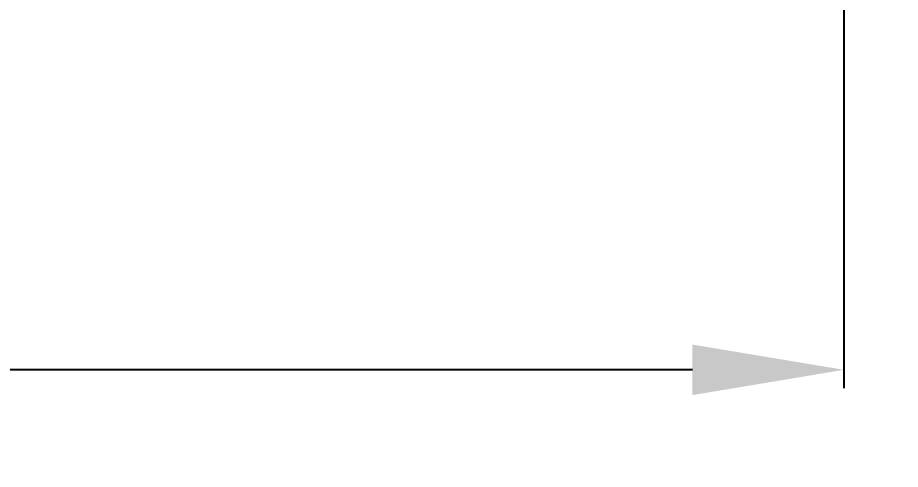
# Model space of a CAD drawing. Extents: x 491.8 to 537.2, y 395.3 to 465.5.
# Drawn here: x 519.76 to 528.5, y 395.35 to 399.81 of the extents above; entities that cross this region are included whole.
import ezdxf

# ---------------------------------------------------------------- set-up
doc = ezdxf.new("R2010")
doc.units = 0
doc.header["$MEASUREMENT"] = 0
doc.layers.get('0').update_dxf_attribs({"linetype": 'CONTINUOUS'})
doc.layers.get('Defpoints').update_dxf_attribs({"linetype": 'CONTINUOUS'})
doc.styles.get("Standard").update_dxf_attribs({"font": 'arial.ttf'})
doc.dimstyles.get("Standard").update_dxf_attribs({"dimtxt": 1.5, "dimasz": 1.5, "dimexe": 0.18, "dimexo": 0, "dimgap": 0.5, "dimtad": 0, "dimtih": 1, "dimtoh": 1, "dimzin": 0, "dimdsep": 46, "dimtxsty": 'Standard', "dimcen": 0.09, "dimadec": 0, "dimazin": 0, "dimtfac": 1, "dimtofl": 0, "dimtmove": 2, "dimatfit": 3, "dimfxl": 1, "dimtolj": 1, "dimtzin": 0, "dimarcsym": 0})

# ---------------------------------------------------------------- blocks, each defined once
blk = doc.blocks.new('*D54')
at = {"color": 0, "linetype": 'Continuous', "lineweight": -2}
for p, q in [((500, 401.0317), (500, 396.1496)), ((527.94, 401.0317), (527.94, 396.1496)), ((501.5, 396.3296), (510.9294, 396.3296)), ((526.44, 396.3296), (517.0106, 396.3296))]:
    blk.add_line(p, q, dxfattribs=at)
at = {"color": 0, "linetype": 'Continuous'}
for points in [[(501.5, 396.5796), (501.5, 396.0796), (500, 396.3296)], [(526.44, 396.5796), (526.44, 396.0796), (527.94, 396.3296)]]:
    blk.add_solid(points, dxfattribs=at)
at = {"layer": 'Defpoints', "color": 0, "linetype": 'Continuous'}
for p in [(500, 401.0317), (527.94, 401.0317), (527.94, 396.3296)]:
    blk.add_point(p, dxfattribs=at)
at = {"color": 0, "linetype": 'Continuous', "insert": (513.97, 396.3296), "char_height": 1.5, "attachment_point": 5}
blk.add_mtext('\\A1;27.94', dxfattribs=at)
blk = doc.blocks.new('*D55')
at = {"color": 0, "linetype": 'Continuous', "lineweight": -2}
for p, q in [((531.7622, 402.7903), (531.7622, 404.2903)), ((526.6446, 401.2903), (531.9422, 401.2903)), ((526.9083, 400), (531.9422, 400)), ((531.7622, 398.5), (531.7622, 397))]:
    blk.add_line(p, q, dxfattribs=at)
at = {"color": 0, "linetype": 'Continuous'}
for points in [[(531.5122, 402.7903), (532.0122, 402.7903), (531.7622, 401.2903)], [(531.5122, 398.5), (532.0122, 398.5), (531.7622, 400)]]:
    blk.add_solid(points, dxfattribs=at)
at = {"layer": 'Defpoints', "color": 0, "linetype": 'Continuous'}
for p in [(526.6446, 401.2903), (531.7622, 401.2903), (526.9083, 400)]:
    blk.add_point(p, dxfattribs=at)
at = {"color": 0, "linetype": 'Continuous', "insert": (535.2556, 400.6451), "char_height": 1.5, "attachment_point": 5}
blk.add_mtext('\\A1;1.29', dxfattribs=at)

msp = doc.modelspace()

# ---------------------------------------------------------------- dimensions: what is measured, and where the dimension line sits
at = {"linetype": 'Continuous'}
dim = msp.add_linear_dim(base=(531.762154, 401.290282), p1=(526.908268, 399.999962), p2=(526.644616, 401.290282), angle=90, dimstyle='Standard', dxfattribs=at)
dim.commit()
dim.dimension.update_dxf_attribs({"geometry": '*D55', "text_midpoint": (535.255592, 400.645122)})
dim = msp.add_linear_dim(base=(527.940016, 396.329554), p1=(500.000016, 401.03171), p2=(527.940016, 401.03171), dimstyle='Standard', dxfattribs=at)
dim.commit()
dim.dimension.update_dxf_attribs({"geometry": '*D54', "text_midpoint": (513.970016, 396.329554)})

doc.saveas('drawing.dxf')
